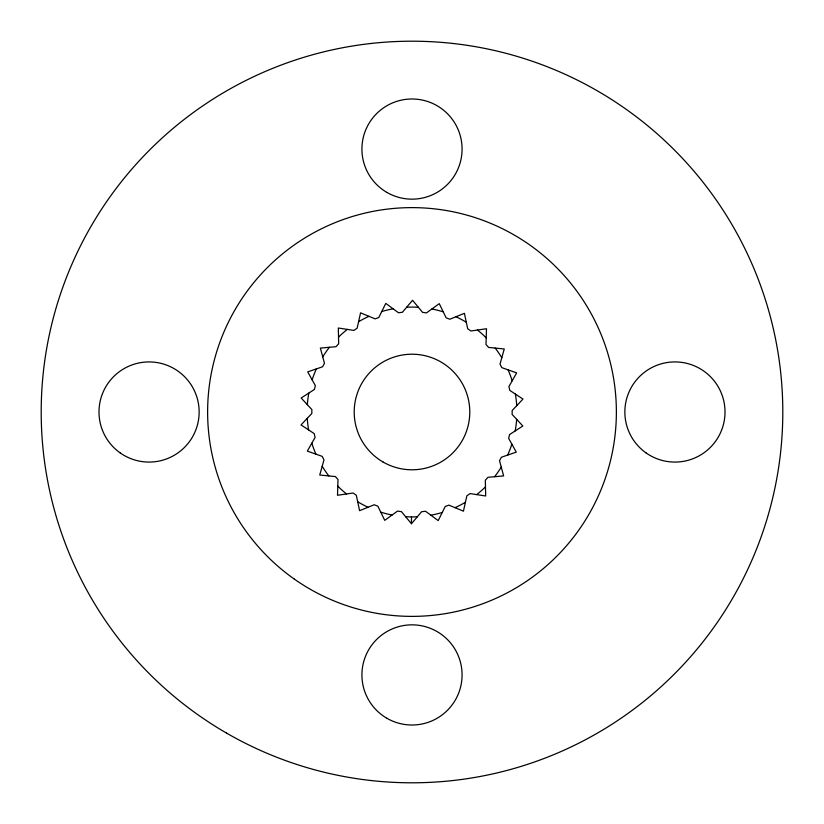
<?xml version="1.0" encoding="UTF-8"?>
<svg xmlns="http://www.w3.org/2000/svg" width="824" height="824" viewBox="0 0 824 824"><rect width="100%" height="100%" fill="white"/><g stroke="black" fill="none" stroke-linecap="round" stroke-linejoin="round"><path stroke-width="1.24" d="M411.454 523.724L421.641 511.704A100.168 100.168 0 0 0 425.534 511.251L438.203 520.603L445.218 506.492A100.168 100.168 0 0 0 448.884 505.122L463.438 511.179L466.868 495.801A100.168 100.168 0 0 0 470.102 493.586L485.676 495.986L485.326 480.227A100.168 100.168 0 0 0 487.942 477.312L503.639 475.912L499.529 460.698A100.168 100.168 0 0 0 501.363 457.248L516.267 452.129L508.635 438.337A100.168 100.168 0 0 0 509.593 434.547L522.838 426.008L512.137 414.441A100.168 100.168 0 0 0 512.157 410.527L522.972 399.074L509.809 390.411A100.168 100.168 0 0 0 508.892 386.611L516.658 372.891L501.806 367.628A100.168 100.168 0 0 0 500.003 364.156L504.257 348.985L488.57 347.429A100.168 100.168 0 0 0 485.995 344.483L486.49 328.735L470.895 330.98A100.168 100.168 0 0 0 467.682 328.745L464.406 313.326L449.791 319.238A100.168 100.168 0 0 0 446.144 317.837L439.264 303.654L426.502 312.893A100.168 100.168 0 0 0 422.619 312.399L412.546 300.276L402.359 312.296A100.168 100.168 0 0 0 398.466 312.749L385.797 303.397L378.783 317.508A100.168 100.168 0 0 0 375.116 318.878L360.562 312.821L357.132 328.199A100.168 100.168 0 0 0 353.898 330.414L338.324 328.014L338.674 343.773A100.168 100.168 0 0 0 336.058 346.688L320.361 348.089L324.471 363.302A100.168 100.168 0 0 0 322.637 366.752L307.733 371.871L315.365 385.663A100.168 100.168 0 0 0 314.408 389.453L301.162 397.992L311.863 409.559A100.168 100.168 0 0 0 311.843 413.473L301.028 424.927L314.191 433.589A100.168 100.168 0 0 0 315.108 437.389L307.342 451.109L322.194 456.372A100.168 100.168 0 0 0 323.997 459.844L319.743 475.015L335.43 476.571A100.168 100.168 0 0 0 338.005 479.517L337.51 495.265L353.105 493.02A100.168 100.168 0 0 0 356.318 495.255L359.594 510.674L374.209 504.762A100.168 100.168 0 0 0 377.856 506.163L384.736 520.346L397.498 511.107A100.168 100.168 0 0 0 401.381 511.601L411.454 523.724L411.485 516.906M516.658 419.323A104.916 104.916 0 0 1 515.185 430.942M511.858 444.157A104.916 104.916 0 0 1 507.656 455.085M501.26 467.126A104.916 104.916 0 0 1 494.565 476.725M485.48 486.881A104.916 104.916 0 0 1 476.674 494.606M465.416 502.29A104.916 104.916 0 0 1 455.033 507.677M442.261 512.456A104.916 104.916 0 0 1 430.88 515.196M417.335 516.772A104.916 104.916 0 0 1 405.635 516.72M392.111 515.01A104.916 104.916 0 0 1 380.76 512.157M368.04 507.254A104.916 104.916 0 0 1 357.698 501.764M346.523 493.967A104.916 104.916 0 0 1 337.799 486.16M328.807 475.912A104.916 104.916 0 0 1 322.205 466.25M315.932 454.148A104.916 104.916 0 0 1 311.832 443.188M308.629 429.932A104.916 104.916 0 0 1 307.28 418.304M307.342 404.677A104.916 104.916 0 0 1 308.815 393.058M312.142 379.843A104.916 104.916 0 0 1 316.344 368.915M322.74 356.874A104.916 104.916 0 0 1 329.435 347.275M338.52 337.119A104.916 104.916 0 0 1 347.326 329.394M358.584 321.71A104.916 104.916 0 0 1 368.967 316.323M381.739 311.544A104.916 104.916 0 0 1 393.12 308.804M406.665 307.228A104.916 104.916 0 0 1 418.365 307.28M431.889 308.99A104.916 104.916 0 0 1 443.24 311.843M455.96 316.746A104.916 104.916 0 0 1 466.302 322.236M477.477 330.033A104.916 104.916 0 0 1 486.201 337.84M495.193 348.089A104.916 104.916 0 0 1 501.795 357.75M508.068 369.852A104.916 104.916 0 0 1 512.168 380.812M515.371 394.068A104.916 104.916 0 0 1 516.72 405.696M294.322 579.097A204.373 204.373 0 0 0 615.549 430.365A204.373 204.373 0 0 0 326.129 226.538A204.373 204.373 0 0 0 294.322 579.097M226.6 733.123A370.8 370.8 0 0 0 782.8 412A370.8 370.8 0 0 0 226.6 90.877A370.8 370.8 0 0 0 226.6 733.123M386.961 718.301A50.079 50.079 0 0 0 462.079 674.928A50.079 50.079 0 0 0 386.961 631.555A50.079 50.079 0 0 0 386.961 718.301M646.098 452.942A50.079 50.079 0 0 0 724.811 416.501A50.079 50.079 0 0 0 653.885 366.556A50.079 50.079 0 0 0 646.098 452.942M386.961 192.445A50.079 50.079 0 0 0 462.079 149.072A50.079 50.079 0 0 0 386.961 105.699A50.079 50.079 0 0 0 386.961 192.445M120.232 452.942A50.079 50.079 0 0 0 198.945 416.501A50.079 50.079 0 0 0 128.029 366.556A50.079 50.079 0 0 0 120.232 452.942M383.108 462.048A57.783 57.783 0 0 0 469.783 412A57.783 57.783 0 0 0 383.108 361.952A57.783 57.783 0 0 0 383.108 462.048"/></g></svg>
